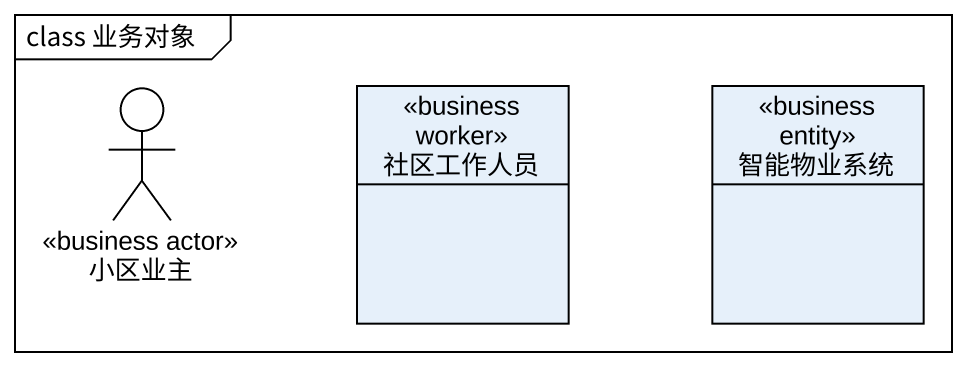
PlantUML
@startuml
mainframe class 业务对象
allowmixing
hide circle
hide empty members
actor 小区业主 <<business actor>>
class 社区工作人员 <<business worker>>
class 智能物业系统 <<business entity>>
@enduml
